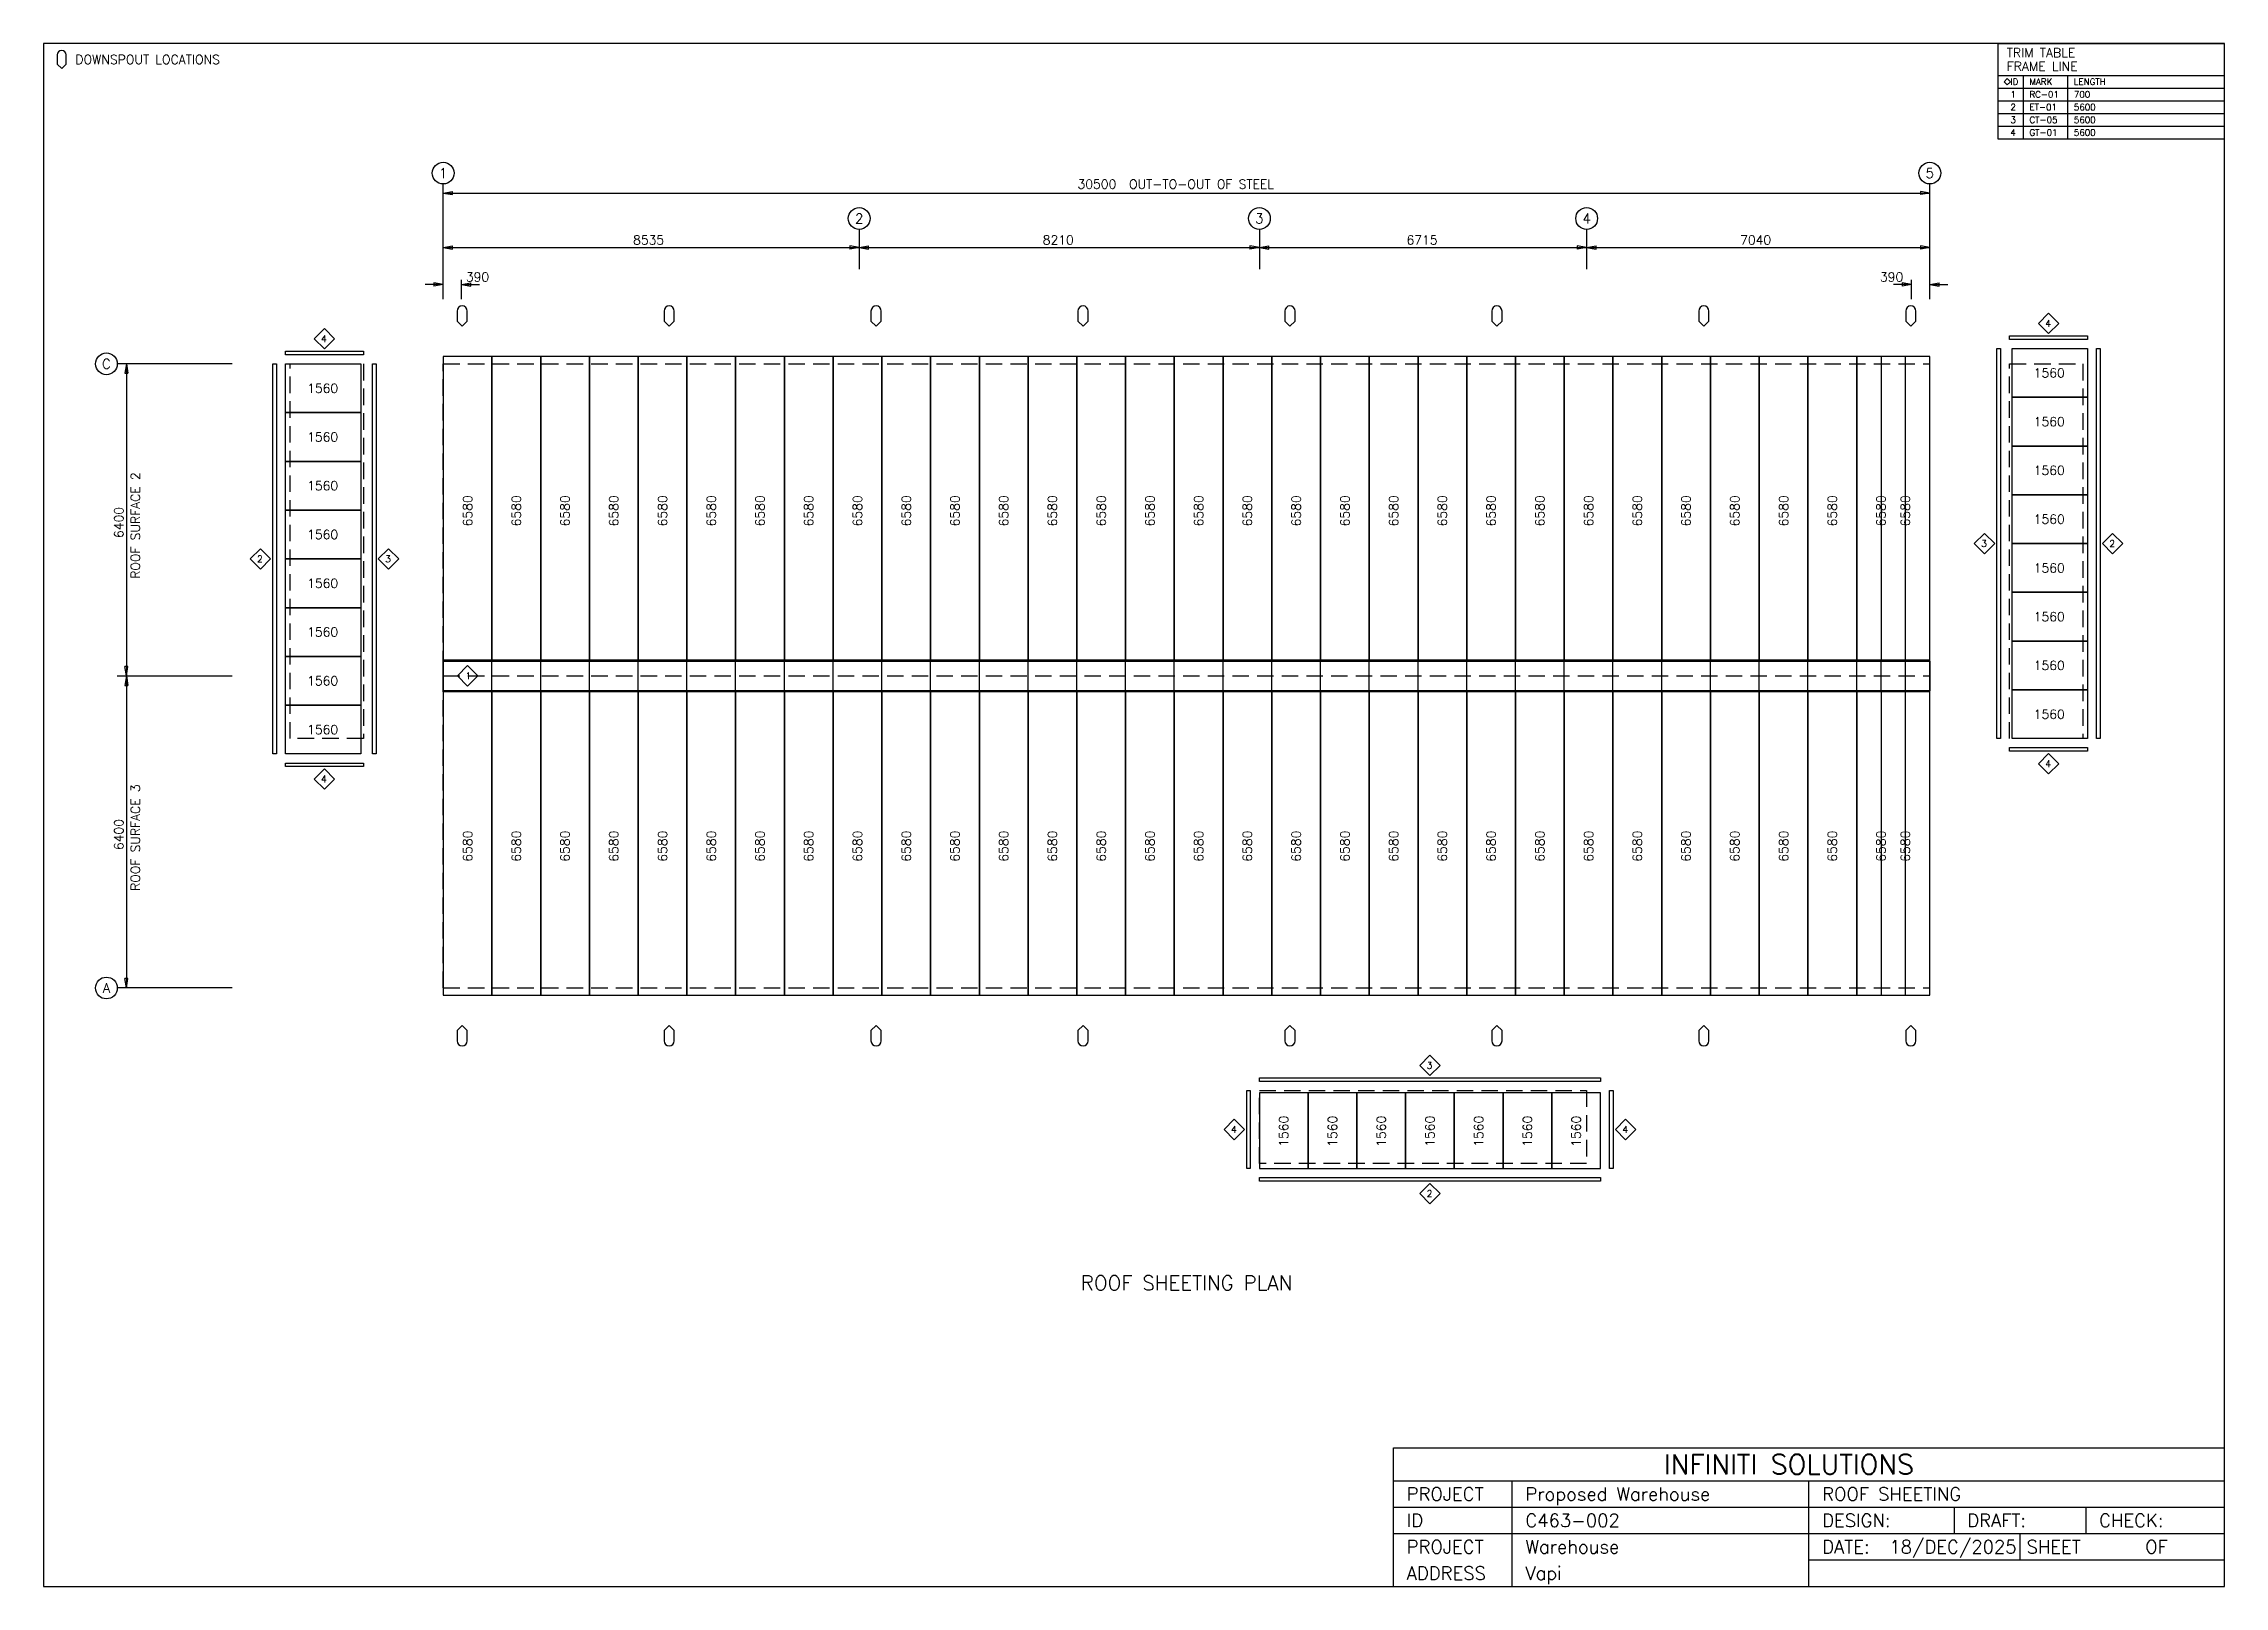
# Model space of a CAD drawing. Extents: x 0 to 44742, y 0 to 31639.
import ezdxf
from ezdxf.enums import TextEntityAlignment as Align

# ---------------------------------------------------------------- set-up
doc = ezdxf.new("R2010")
doc.units = 0
doc.linetypes.add('CONTIN', pattern=[0])
doc.linetypes.add('DASHED', pattern=[506.03, 338.23, -167.8])
doc.layers.get('0').update_dxf_attribs({"linetype": 'CONTIN'})
for name, color, linetype in [('1', 7, 'CONTIN'), ('11', 7, 'CONTIN'), ('12', 6, 'CONTIN'), ('13', 1, 'CONTIN'), ('14', 7, 'CONTIN'), ('15', 7, 'CONTIN'), ('2', 6, 'CONTIN'), ('22', 7, 'CONTIN'), ('3', 7, 'CONTIN'), ('5', 5, 'DASHED')]:
    doc.layers.add(name, color=color, linetype=linetype)
doc.styles.add('SIMPLEX', font='SIMPLEX')

# ---------------------------------------------------------------- blocks, each defined once
blk = doc.blocks.new('DIAMOND')
for p, q in [((0, 25.4), (-12.7, 12.7)), ((-12.7, 12.7), (0, 0)), ((12.7, 12.7), (0, 25.4)), ((0, 0), (12.7, 12.7))]:
    blk.add_line(p, q)
blk = doc.blocks.new('SHIELD')
for p, q in [((-12.7, 38.1), (-12.7, 12.7)), ((-12.7, 12.7), (0, 0)), ((0, 0), (12.7, 12.7)), ((12.7, 12.7), (12.7, 38.1))]:
    blk.add_line(p, q)
blk.add_arc((0, 38.1), 12.7, 0, 180)
blk = doc.blocks.new('ARROW')
for p, q in [((0, 0), (-193, 32)), ((-193, 32), (-193, -32)), ((0, 0), (-193, -32))]:
    blk.add_line(p, q)
blk = doc.blocks.new('ROFSHT')
at = {"layer": '1'}
for p, q in [((-3237.0295, 12986.0254), (-3237.0295, 13060.4365)), ((-3237.0295, 13060.4365), (-1637.0295, 13060.4365)), ((-1637.0295, 12986.0254), (-3237.0295, 12986.0254)), ((-1637.0295, 13060.4365), (-1637.0295, 12986.0254)), ((31876.5879, 5115), (31876.5879, 13115.001)), ((31876.5879, 13115.001), (31951.002, 13115.001)), ((31951.002, 13115.001), (31951.002, 5115)), ((32137.0273, 13301.0264), (32137.0273, 13375.4375)), ((32137.0273, 13375.4375), (33737.0273, 13375.4375)), ((33737.0273, 13301.0264), (32137.0273, 13301.0264)), ((32187.0273, 12115.001), (32187.0273, 13115.001)), ((32187.0273, 13115.001), (33737.0273, 13115.001)), ((33737.0273, 13375.4375), (33737.0273, 13301.0264)), ((33737.0273, 13115.001), (33737.0273, 12115.001)), ((33923.0547, 5115), (33923.0547, 13115.001)), ((33923.0547, 13115.001), (33997.4648, 13115.001)), ((33997.4648, 13115.001), (33997.4648, 5115)), ((-3497.4663, 4800), (-3497.4663, 12800)), ((-3497.4663, 12800), (-3423.0557, 12800)), ((-3423.0557, 12800), (-3423.0557, 4800)), ((-3237.0295, 11800), (-3237.0295, 12800)), ((-3237.0295, 12800), (-1687.0295, 12800)), ((-1687.0295, 12800), (-1687.0295, 11800)), ((-1451.0034, 4800), (-1451.0034, 12800)), ((-1451.0034, 12800), (-1376.593, 12800)), ((-1376.593, 12800), (-1376.593, 4800)), ((-0.00024, 12949.2549), (-0.00024, 6728.56152)), ((999.99982, 12949.2549), (-0.00024, 12949.2549)), ((999.99982, 6728.56152), (999.99982, 12949.2549)), ((999.99982, 12949.2549), (999.99982, 6728.56152)), ((1999.99963, 12949.2549), (999.99982, 12949.2549)), ((1999.99963, 6728.56152), (1999.99963, 12949.2549)), ((1999.99963, 12949.2549), (1999.99963, 6728.56152)), ((2999.99976, 12949.2549), (1999.99963, 12949.2549)), ((2999.99976, 6728.56152), (2999.99976, 12949.2549)), ((2999.99976, 12949.2549), (2999.99976, 6728.56152)), ((4000, 12949.2549), (2999.99976, 12949.2549)), ((3999.99927, 12949.2549), (3999.99927, 6728.56152)), ((4999.99951, 12949.2549), (3999.99927, 12949.2549)), ((4000, 6728.56152), (4000, 12949.2549)), ((4999.99951, 6728.56152), (4999.99951, 12949.2549)), ((5000, 12949.2549), (5000, 6728.56152)), ((5999.99951, 12949.2549), (5000, 12949.2549)), ((5999.99951, 6728.56152), (5999.99951, 12949.2549)), ((5999.99951, 12949.2549), (5999.99951, 6728.56152)), ((6999.99951, 12949.2549), (5999.99951, 12949.2549)), ((6999.99951, 6728.56152), (6999.99951, 12949.2549)), ((6999.99951, 12949.2549), (6999.99951, 6728.56152)), ((8000, 12949.2549), (6999.99951, 12949.2549)), ((8000, 6728.56152), (8000, 12949.2549)), ((8000, 12949.2549), (8000, 6728.56152)), ((9000, 12949.2549), (8000, 12949.2549)), ((9000, 6728.56152), (9000, 12949.2549)), ((9000, 12949.2549), (9000, 6728.56152)), ((10000, 12949.2549), (9000, 12949.2549)), ((10000, 6728.56152), (10000, 12949.2549)), ((10000, 12949.2549), (10000, 6728.56152)), ((11000.001, 12949.2549), (10000, 12949.2549)), ((11000, 12949.2549), (11000, 6728.56152)), ((12000, 12949.2549), (11000, 12949.2549)), ((11000.001, 6728.56152), (11000.001, 12949.2549)), ((12000, 6728.56152), (12000, 12949.2549)), ((12000, 12949.2549), (12000, 6728.56152)), ((13000, 12949.2549), (12000, 12949.2549)), ((13000, 6728.56152), (13000, 12949.2549)), ((13000, 12949.2549), (13000, 6728.56152)), ((13999.998, 12949.2549), (13000, 12949.2549)), ((13999.998, 6728.56152), (13999.998, 12949.2549)), ((13999.998, 12949.2549), (13999.998, 6728.56152)), ((14999.998, 12949.2549), (13999.998, 12949.2549)), ((14999.998, 6728.56152), (14999.998, 12949.2549)), ((15000, 12949.2549), (15000, 6728.56152)), ((16000, 12949.2549), (15000, 12949.2549)), ((16000, 6728.56152), (16000, 12949.2549)), ((16000, 12949.2549), (16000, 6728.56152)), ((17000, 12949.2549), (16000, 12949.2549)), ((17000, 6728.56152), (17000, 12949.2549)), ((17000, 12949.2549), (17000, 6728.56152)), ((17999.998, 12949.2549), (17000, 12949.2549)), ((17999.998, 6728.56152), (17999.998, 12949.2549)), ((18000, 12949.2549), (18000, 6728.56152)), ((19000, 12949.2549), (18000, 12949.2549)), ((19000, 6728.56152), (19000, 12949.2549)), ((19000, 12949.2549), (19000, 6728.56152)), ((20000, 12949.2549), (19000, 12949.2549)), ((20000, 6728.56152), (20000, 12949.2549)), ((20000, 12949.2549), (20000, 6728.56152)), ((21000, 12949.2549), (20000, 12949.2549)), ((21000, 6728.56152), (21000, 12949.2549)), ((21000, 12949.2549), (21000, 6728.56152)), ((22000, 12949.2549), (21000, 12949.2549)), ((22000, 6728.56152), (22000, 12949.2549)), ((22000, 12949.2549), (22000, 6728.56152)), ((22999.998, 12949.2549), (22000, 12949.2549)), ((22999.998, 6728.56152), (22999.998, 12949.2549)), ((23000, 12949.2549), (23000, 6728.56152)), ((24000, 12949.2549), (23000, 12949.2549)), ((24000, 6728.56152), (24000, 12949.2549)), ((24000, 12949.2549), (24000, 6728.56152)), ((25000, 12949.2549), (24000, 12949.2549)), ((25000, 6728.56152), (25000, 12949.2549)), ((25000, 12949.2549), (25000, 6728.56152)), ((25999.998, 12949.2549), (25000, 12949.2549)), ((25999.998, 6728.56152), (25999.998, 12949.2549)), ((26000, 12949.2549), (26000, 6728.56152)), ((27000.0039, 12949.2549), (26000, 12949.2549)), ((27000.0039, 6728.56152), (27000.0039, 12949.2549)), ((27000.0039, 12949.2549), (27000.0039, 6728.56152)), ((28000.0039, 12949.2549), (27000.0039, 12949.2549)), ((27999.9961, 12949.2549), (27999.9961, 6728.56152)), ((29000, 12949.2549), (27999.9961, 12949.2549)), ((28000.0039, 6728.56152), (28000.0039, 12949.2549)), ((29000, 6728.56152), (29000, 12949.2549)), ((29000, 12949.2549), (29000, 6728.56152)), ((30000, 12949.2549), (29000, 12949.2549)), ((29500, 12949.2549), (29500, 6728.56152)), ((30500.0039, 12949.2549), (29500, 12949.2549)), ((30000, 6728.56152), (30000, 12949.2549)), ((30500.0039, 6728.56152), (30500.0039, 12949.2549)), ((32187.0273, 11115.001), (32187.0273, 12115.001)), ((32187.0273, 12115.001), (33737.0273, 12115.001)), ((33737.0273, 12115.001), (32187.0273, 12115.001)), ((33737.0273, 12115.001), (33737.0273, 11115.001)), ((-1687.0295, 11800), (-3237.0295, 11800)), ((-3237.0295, 10800), (-3237.0295, 11800)), ((-3237.0295, 11800), (-1687.0295, 11800)), ((-1687.0295, 11800), (-1687.0295, 10800)), ((-1687.0295, 10800), (-3237.0295, 10800)), ((-3237.0295, 9800), (-3237.0295, 10800)), ((-3237.0295, 10800), (-1687.0295, 10800)), ((-1687.0295, 10800), (-1687.0295, 9800)), ((32187.0273, 10115.001), (32187.0273, 11115.001)), ((32187.0273, 11115.001), (33737.0273, 11115.001)), ((33737.0273, 11115.001), (32187.0273, 11115.001)), ((33737.0273, 11115.001), (33737.0273, 10115.001)), ((32187.0273, 9115.00098), (32187.0273, 10115.001)), ((32187.0273, 10115.001), (33737.0273, 10115.001)), ((33737.0273, 10115.001), (32187.0273, 10115.001)), ((33737.0273, 10115.001), (33737.0273, 9115.00098)), ((-1687.0295, 9800), (-3237.0295, 9800)), ((-3237.0295, 8800), (-3237.0295, 9800)), ((-3237.0295, 9800), (-1687.0295, 9800)), ((-1687.0295, 9800), (-1687.0295, 8800)), ((32187.0273, 8115.00049), (32187.0273, 9115.00098)), ((32187.0273, 9115.00098), (33737.0273, 9115.00098)), ((33737.0273, 9115.00098), (32187.0273, 9115.00098)), ((33737.0273, 9115.00098), (33737.0273, 8115.00049)), ((-1687.0295, 8800), (-3237.0295, 8800)), ((-3237.0295, 7799.99951), (-3237.0295, 8800)), ((-3237.0295, 8800), (-1687.0295, 8800)), ((-1687.0295, 8800), (-1687.0295, 7799.99951)), ((32187.0273, 7115.00049), (32187.0273, 8115.00049)), ((32187.0273, 8115.00049), (33737.0273, 8115.00049)), ((33737.0273, 8115.00049), (32187.0273, 8115.00049)), ((33737.0273, 8115.00049), (33737.0273, 7115.00049)), ((-1687.0295, 7799.99951), (-3237.0295, 7799.99951)), ((-3237.0295, 6800.00049), (-3237.0295, 7799.99951)), ((-3237.0295, 7799.99951), (-1687.0295, 7799.99951)), ((-1687.0295, 7799.99951), (-1687.0295, 6800.00049)), ((-1687.0295, 6800.00049), (-3237.0295, 6800.00049)), ((-3237.0295, 5800), (-3237.0295, 6800.00049)), ((-3237.0295, 6800.00049), (-1687.0295, 6800.00049)), ((-1687.0295, 6800.00049), (-1687.0295, 5800)), ((-0.00024, 6071.43848), (-0.00024, 6731.83789)), ((-0.00024, 6728.56152), (999.99982, 6728.56152)), ((999.99982, 6071.43848), (999.99982, 6731.83789)), ((999.99982, 6071.43848), (999.99982, 6731.83789)), ((999.99982, 6728.56152), (1999.99963, 6728.56152)), ((1999.99963, 6071.43848), (1999.99963, 6731.83789)), ((1999.99963, 6071.43848), (1999.99963, 6731.83789)), ((1999.99963, 6728.56152), (2999.99976, 6728.56152)), ((2999.99976, 6071.43848), (2999.99976, 6731.83789)), ((2999.99976, 6071.43848), (2999.99976, 6731.83789)), ((2999.99976, 6728.56152), (4000, 6728.56152)), ((3999.99927, 6071.43848), (3999.99927, 6731.83789)), ((3999.99927, 6728.56152), (4999.99951, 6728.56152)), ((4000, 6071.43848), (4000, 6731.83789)), ((4999.99951, 6071.43848), (4999.99951, 6731.83789)), ((5000, 6071.43848), (5000, 6731.83789)), ((5000, 6728.56152), (5999.99951, 6728.56152)), ((5999.99951, 6071.43848), (5999.99951, 6731.83789)), ((5999.99951, 6071.43848), (5999.99951, 6731.83789)), ((5999.99951, 6728.56152), (6999.99951, 6728.56152)), ((6999.99951, 6071.43848), (6999.99951, 6731.83789)), ((6999.99951, 6071.43848), (6999.99951, 6731.83789)), ((6999.99951, 6728.56152), (8000, 6728.56152)), ((8000, 6071.43848), (8000, 6731.83789)), ((8000, 6071.43848), (8000, 6731.83789)), ((8000, 6728.56152), (9000, 6728.56152)), ((9000, 6071.43848), (9000, 6731.83789)), ((9000, 6071.43848), (9000, 6731.83789)), ((9000, 6728.56152), (10000, 6728.56152)), ((10000, 6071.43848), (10000, 6731.83789)), ((10000, 6071.43848), (10000, 6731.83789)), ((10000, 6728.56152), (11000.001, 6728.56152)), ((11000, 6071.43848), (11000, 6731.83789)), ((11000, 6728.56152), (12000, 6728.56152)), ((11000.001, 6071.43848), (11000.001, 6731.83789)), ((12000, 6071.43848), (12000, 6731.83789)), ((12000, 6071.43848), (12000, 6731.83789)), ((12000, 6728.56152), (13000, 6728.56152)), ((13000, 6071.43848), (13000, 6731.83789)), ((13000, 6071.43848), (13000, 6731.83789)), ((13000, 6728.56152), (13999.998, 6728.56152)), ((13999.998, 6071.43848), (13999.998, 6731.83789)), ((13999.998, 6071.43848), (13999.998, 6731.83789)), ((13999.998, 6728.56152), (14999.998, 6728.56152)), ((14999.998, 6071.43848), (14999.998, 6731.83789)), ((15000, 6071.43848), (15000, 6731.83789)), ((15000, 6728.56152), (16000, 6728.56152)), ((16000, 6071.43848), (16000, 6731.83789)), ((16000, 6071.43848), (16000, 6731.83789)), ((16000, 6728.56152), (17000, 6728.56152)), ((17000, 6071.43848), (17000, 6731.83789)), ((17000, 6071.43848), (17000, 6731.83789)), ((17000, 6728.56152), (17999.998, 6728.56152)), ((17999.998, 6071.43848), (17999.998, 6731.83789)), ((18000, 6071.43848), (18000, 6731.83789)), ((18000, 6728.56152), (19000, 6728.56152)), ((19000, 6071.43848), (19000, 6731.83789)), ((19000, 6071.43848), (19000, 6731.83789)), ((19000, 6728.56152), (20000, 6728.56152)), ((20000, 6071.43848), (20000, 6731.83789)), ((20000, 6071.43848), (20000, 6731.83789)), ((20000, 6728.56152), (21000, 6728.56152)), ((21000, 6071.43848), (21000, 6731.83789)), ((21000, 6071.43848), (21000, 6731.83789)), ((21000, 6728.56152), (22000, 6728.56152)), ((22000, 6071.43848), (22000, 6731.83789)), ((22000, 6071.43848), (22000, 6731.83789)), ((22000, 6728.56152), (22999.998, 6728.56152)), ((22999.998, 6071.43848), (22999.998, 6731.83789)), ((23000, 6071.43848), (23000, 6731.83789)), ((23000, 6728.56152), (24000, 6728.56152)), ((24000, 6071.43848), (24000, 6731.83789)), ((24000, 6071.43848), (24000, 6731.83789)), ((24000, 6728.56152), (25000, 6728.56152)), ((25000, 6071.43848), (25000, 6731.83789)), ((25000, 6071.43848), (25000, 6731.83789)), ((25000, 6728.56152), (25999.998, 6728.56152)), ((25999.998, 6071.43848), (25999.998, 6731.83789)), ((26000, 6071.43848), (26000, 6731.83789)), ((26000, 6728.56152), (27000.0039, 6728.56152)), ((27000.0039, 6071.43848), (27000.0039, 6731.83789)), ((27000.0039, 6071.43848), (27000.0039, 6731.83789)), ((27000.0039, 6728.56152), (28000.0039, 6728.56152)), ((27999.9961, 6071.43848), (27999.9961, 6731.83789)), ((27999.9961, 6728.56152), (29000, 6728.56152)), ((28000.0039, 6071.43848), (28000.0039, 6731.83789)), ((29000, 6071.43848), (29000, 6731.83789)), ((29000, 6071.43848), (29000, 6731.83789)), ((29000, 6728.56152), (30000, 6728.56152)), ((29500, 6071.43848), (29500, 6731.83789)), ((29500, 6728.56152), (30500.0039, 6728.56152)), ((30000, 6071.43848), (30000, 6731.83789)), ((30500.0039, 6071.43848), (30500.0039, 6731.83789)), ((32187.0273, 6115.00049), (32187.0273, 7115.00049)), ((32187.0273, 7115.00049), (33737.0273, 7115.00049)), ((33737.0273, 7115.00049), (32187.0273, 7115.00049)), ((33737.0273, 7115.00049), (33737.0273, 6115.00049)), ((0, 6704.7998), (30500.0039, 6704.7998)), ((0, 6704.7998), (0, 6095.2002)), ((30500.0039, 6704.7998), (30500.0039, 6095.2002)), ((-0.00024, 6071.43848), (-0.00024, -149.25523)), ((999.99982, 6071.43848), (-0.00024, 6071.43848)), ((30500.0039, 6095.2002), (0, 6095.2002)), ((999.99982, -149.25523), (999.99982, 6071.43848)), ((999.99982, 6071.43848), (999.99982, -149.25523)), ((1999.99963, 6071.43848), (999.99982, 6071.43848)), ((1999.99963, -149.25523), (1999.99963, 6071.43848)), ((1999.99963, 6071.43848), (1999.99963, -149.25523)), ((2999.99976, 6071.43848), (1999.99963, 6071.43848)), ((2999.99976, -149.25523), (2999.99976, 6071.43848)), ((2999.99976, 6071.43848), (2999.99976, -149.25523)), ((4000, 6071.43848), (2999.99976, 6071.43848)), ((3999.99927, 6071.43848), (3999.99927, -149.25523)), ((4999.99951, 6071.43848), (3999.99927, 6071.43848)), ((4000, -149.25523), (4000, 6071.43848)), ((4999.99951, -149.25523), (4999.99951, 6071.43848)), ((5000, 6071.43848), (5000, -149.25523)), ((5999.99951, 6071.43848), (5000, 6071.43848)), ((5999.99951, -149.25523), (5999.99951, 6071.43848)), ((5999.99951, 6071.43848), (5999.99951, -149.25523)), ((6999.99951, 6071.43848), (5999.99951, 6071.43848)), ((6999.99951, -149.25523), (6999.99951, 6071.43848)), ((6999.99951, 6071.43848), (6999.99951, -149.25523)), ((8000, 6071.43848), (6999.99951, 6071.43848)), ((8000, -149.25523), (8000, 6071.43848)), ((8000, 6071.43848), (8000, -149.25523)), ((9000, 6071.43848), (8000, 6071.43848)), ((9000, -149.25523), (9000, 6071.43848)), ((9000, 6071.43848), (9000, -149.25523)), ((10000, 6071.43848), (9000, 6071.43848)), ((10000, -149.25523), (10000, 6071.43848)), ((10000, 6071.43848), (10000, -149.25523)), ((11000.001, 6071.43848), (10000, 6071.43848)), ((11000, 6071.43848), (11000, -149.25523)), ((12000, 6071.43848), (11000, 6071.43848)), ((11000.001, -149.25523), (11000.001, 6071.43848)), ((12000, -149.25523), (12000, 6071.43848)), ((12000, 6071.43848), (12000, -149.25523)), ((13000, 6071.43848), (12000, 6071.43848)), ((13000, -149.25523), (13000, 6071.43848)), ((13000, 6071.43848), (13000, -149.25523)), ((13999.998, 6071.43848), (13000, 6071.43848)), ((13999.998, -149.25523), (13999.998, 6071.43848)), ((13999.998, 6071.43848), (13999.998, -149.25523)), ((14999.998, 6071.43848), (13999.998, 6071.43848)), ((14999.998, -149.25523), (14999.998, 6071.43848)), ((15000, 6071.43848), (15000, -149.25523)), ((16000, 6071.43848), (15000, 6071.43848)), ((16000, -149.25523), (16000, 6071.43848)), ((16000, 6071.43848), (16000, -149.25523)), ((17000, 6071.43848), (16000, 6071.43848)), ((17000, -149.25523), (17000, 6071.43848)), ((17000, 6071.43848), (17000, -149.25523)), ((17999.998, 6071.43848), (17000, 6071.43848)), ((17999.998, -149.25523), (17999.998, 6071.43848)), ((18000, 6071.43848), (18000, -149.25523)), ((19000, 6071.43848), (18000, 6071.43848)), ((19000, -149.25523), (19000, 6071.43848)), ((19000, 6071.43848), (19000, -149.25523)), ((20000, 6071.43848), (19000, 6071.43848)), ((20000, -149.25523), (20000, 6071.43848)), ((20000, 6071.43848), (20000, -149.25523)), ((21000, 6071.43848), (20000, 6071.43848)), ((21000, -149.25523), (21000, 6071.43848)), ((21000, 6071.43848), (21000, -149.25523)), ((22000, 6071.43848), (21000, 6071.43848)), ((22000, -149.25523), (22000, 6071.43848)), ((22000, 6071.43848), (22000, -149.25523)), ((22999.998, 6071.43848), (22000, 6071.43848)), ((22999.998, -149.25523), (22999.998, 6071.43848)), ((23000, 6071.43848), (23000, -149.25523)), ((24000, 6071.43848), (23000, 6071.43848)), ((24000, -149.25523), (24000, 6071.43848)), ((24000, 6071.43848), (24000, -149.25523)), ((25000, 6071.43848), (24000, 6071.43848)), ((25000, -149.25523), (25000, 6071.43848)), ((25000, 6071.43848), (25000, -149.25523)), ((25999.998, 6071.43848), (25000, 6071.43848)), ((25999.998, -149.25523), (25999.998, 6071.43848)), ((26000, 6071.43848), (26000, -149.25523)), ((27000.0039, 6071.43848), (26000, 6071.43848)), ((27000.0039, -149.25523), (27000.0039, 6071.43848)), ((27000.0039, 6071.43848), (27000.0039, -149.25523)), ((28000.0039, 6071.43848), (27000.0039, 6071.43848)), ((27999.9961, 6071.43848), (27999.9961, -149.25523)), ((29000, 6071.43848), (27999.9961, 6071.43848)), ((28000.0039, -149.25523), (28000.0039, 6071.43848)), ((29000, -149.25523), (29000, 6071.43848)), ((29000, 6071.43848), (29000, -149.25523)), ((30000, 6071.43848), (29000, 6071.43848)), ((29500, 6071.43848), (29500, -149.25523)), ((30500.0039, 6071.43848), (29500, 6071.43848)), ((30000, -149.25523), (30000, 6071.43848)), ((30500.0039, -149.25523), (30500.0039, 6071.43848)), ((32187.0273, 5115), (32187.0273, 6115.00049)), ((32187.0273, 6115.00049), (33737.0273, 6115.00049)), ((33737.0273, 6115.00049), (32187.0273, 6115.00049)), ((33737.0273, 6115.00049), (33737.0273, 5115)), ((-1687.0295, 5800), (-3237.0295, 5800)), ((-3237.0295, 4800), (-3237.0295, 5800)), ((-3237.0295, 5800), (-1687.0295, 5800)), ((-1687.0295, 5800), (-1687.0295, 4800)), ((31951.002, 5115), (31876.5879, 5115)), ((32137.0273, 4854.56348), (32137.0273, 4928.97363)), ((32137.0273, 4928.97363), (33737.0273, 4928.97363)), ((33737.0273, 5115), (32187.0273, 5115)), ((33737.0273, 4928.97363), (33737.0273, 4854.56348)), ((33997.4648, 5115), (33923.0547, 5115)), ((-3423.0557, 4800), (-3497.4663, 4800)), ((-1687.0295, 4800), (-3237.0295, 4800)), ((-3237.0295, 4539.56299), (-3237.0295, 4613.97363)), ((-3237.0295, 4613.97363), (-1637.0295, 4613.97363)), ((-1637.0295, 4539.56299), (-3237.0295, 4539.56299)), ((-1637.0295, 4613.97363), (-1637.0295, 4539.56299)), ((-1376.593, 4800), (-1451.0034, 4800)), ((33737.0273, 4854.56348), (32137.0273, 4854.56348)), ((-0.00024, -149.25523), (999.99982, -149.25523)), ((999.99982, -149.25523), (1999.99963, -149.25523)), ((1999.99963, -149.25523), (2999.99976, -149.25523)), ((2999.99976, -149.25523), (4000, -149.25523)), ((3999.99927, -149.25523), (4999.99951, -149.25523)), ((5000, -149.25523), (5999.99951, -149.25523)), ((5999.99951, -149.25523), (6999.99951, -149.25523)), ((6999.99951, -149.25523), (8000, -149.25523)), ((8000, -149.25523), (9000, -149.25523)), ((9000, -149.25523), (10000, -149.25523)), ((10000, -149.25523), (11000.001, -149.25523)), ((11000, -149.25523), (12000, -149.25523)), ((12000, -149.25523), (13000, -149.25523)), ((13000, -149.25523), (13999.998, -149.25523)), ((13999.998, -149.25523), (14999.998, -149.25523)), ((15000, -149.25523), (16000, -149.25523)), ((16000, -149.25523), (17000, -149.25523)), ((17000, -149.25523), (17999.998, -149.25523)), ((18000, -149.25523), (19000, -149.25523)), ((19000, -149.25523), (20000, -149.25523)), ((20000, -149.25523), (21000, -149.25523)), ((21000, -149.25523), (22000, -149.25523)), ((22000, -149.25523), (22999.998, -149.25523)), ((23000, -149.25523), (24000, -149.25523)), ((24000, -149.25523), (25000, -149.25523)), ((25000, -149.25523), (25999.998, -149.25523)), ((26000, -149.25523), (27000.0039, -149.25523)), ((27000.0039, -149.25523), (28000.0039, -149.25523)), ((27999.9961, -149.25523), (29000, -149.25523)), ((29000, -149.25523), (30000, -149.25523)), ((29500, -149.25523), (30500.0039, -149.25523)), ((16484.5625, -3702.0947), (16484.5625, -2102.0947)), ((16484.5625, -2102.0947), (16558.9727, -2102.0947)), ((16558.9727, -2102.0947), (16558.9727, -3702.0947)), ((16745, -1916.0688), (16745, -1841.6584)), ((16745, -1841.6584), (23744.9961, -1841.6584)), ((23744.9961, -1916.0688), (16745, -1916.0688)), ((16745, -2152.0947), (16745, -3702.0947)), ((17744.998, -2152.0947), (16745, -2152.0947)), ((17744.998, -3702.0947), (17744.998, -2152.0947)), ((17744.998, -2152.0947), (17744.998, -3702.0947)), ((18744.998, -2152.0947), (17744.998, -2152.0947)), ((18744.998, -3702.0947), (18744.998, -2152.0947)), ((18744.998, -2152.0947), (18744.998, -3702.0947)), ((19744.998, -2152.0947), (18744.998, -2152.0947)), ((19744.998, -3702.0947), (19744.998, -2152.0947)), ((19744.998, -2152.0947), (19744.998, -3702.0947)), ((20744.9961, -2152.0947), (19744.998, -2152.0947)), ((20744.9961, -3702.0947), (20744.9961, -2152.0947)), ((20744.9961, -2152.0947), (20744.9961, -3702.0947)), ((21744.9961, -2152.0947), (20744.9961, -2152.0947)), ((21744.9961, -3702.0947), (21744.9961, -2152.0947)), ((21744.9961, -2152.0947), (21744.9961, -3702.0947)), ((22744.9961, -2152.0947), (21744.9961, -2152.0947)), ((22744.9961, -3702.0947), (22744.9961, -2152.0947)), ((22744.9961, -2152.0947), (22744.9961, -3702.0947)), ((23744.9961, -2152.0947), (22744.9961, -2152.0947)), ((23744.9961, -1841.6584), (23744.9961, -1916.0688)), ((23744.9961, -3702.0947), (23744.9961, -2152.0947)), ((23931.0215, -3702.0947), (23931.0215, -2102.0947)), ((23931.0215, -2102.0947), (24005.4316, -2102.0947)), ((24005.4316, -2102.0947), (24005.4316, -3702.0947)), ((16558.9727, -3702.0947), (16484.5625, -3702.0947)), ((16745, -3702.0947), (17744.998, -3702.0947)), ((16745, -3962.5315), (16745, -3888.1211)), ((16745, -3888.1211), (23744.9961, -3888.1211)), ((23744.9961, -3962.5315), (16745, -3962.5315)), ((17744.998, -3702.0947), (18744.998, -3702.0947)), ((18744.998, -3702.0947), (19744.998, -3702.0947)), ((19744.998, -3702.0947), (20744.9961, -3702.0947)), ((20744.9961, -3702.0947), (21744.9961, -3702.0947)), ((21744.9961, -3702.0947), (22744.9961, -3702.0947)), ((22744.9961, -3702.0947), (23744.9961, -3702.0947)), ((23744.9961, -3888.1211), (23744.9961, -3962.5315)), ((24005.4316, -3702.0947), (23931.0215, -3702.0947))]:
    blk.add_line(p, q, dxfattribs=at)
at = {"layer": '12'}
for p, q in [((0, 14130.0859), (0, 16488.8965)), ((30499.9961, 14130.0859), (30499.9961, 16488.8965)), ((8534.99805, 15558.7666), (8534.99805, 14740.251)), ((16745, 15558.7666), (16745, 14740.251)), ((23459.998, 15558.7666), (23459.998, 14740.251)), ((0, 14130.0859), (0, 14520.7412)), ((372.05216, 14130.0859), (372.05216, 14520.7412)), ((30127.9492, 14130.0859), (30127.9492, 14520.7412)), ((30499.9961, 14130.0859), (30499.9961, 14520.7412)), ((-4327.5962, 12800), (-6686.4072, 12800)), ((-6686.4072, 6400), (-4327.5962, 6400)), ((-4327.5962, 0), (-6686.4072, 0))]:
    blk.add_line(p, q, dxfattribs=at)
at = {"layer": '13'}
for centre in [(0, 16712.1289), (30499.9961, 16712.1289), (8534.99805, 15781.998), (16745, 15781.998), (23459.998, 15781.998), (-6909.6382, 12800), (-6909.6382, 0)]:
    blk.add_circle(centre, 223.23131, dxfattribs=at)
at = {"layer": '2'}
for p, q in [((0, 16302.8701), (30499.9961, 16302.8701)), ((0, 15186.7148), (30499.9961, 15186.7148)), ((0, 14427.7275), (-372.05215, 14427.7275)), ((372.05216, 14427.7275), (744.10431, 14427.7275)), ((30127.9492, 14427.7275), (29755.8945, 14427.7275)), ((30499.9961, 14427.7275), (30872.0508, 14427.7275)), ((-6500.3809, 12800), (-6500.3809, 0))]:
    blk.add_line(p, q, dxfattribs=at)
at = {"layer": '5'}
for p, q in [((-3137.0293, 12800), (-1637.0295, 12800)), ((-3137.0293, 5115), (-3137.0293, 12800)), ((-1637.0295, 12800), (-1637.0295, 5115)), ((0, 0), (0, 12800)), ((0, 12800), (30499.9961, 12800)), ((30499.9961, 0), (30499.9961, 12800)), ((32137.0273, 5115), (32137.0273, 12800)), ((32137.0273, 12800), (33637.0273, 12800)), ((33637.0273, 12800), (33637.0273, 5115)), ((0, 6400), (30500.0039, 6400)), ((-1637.0295, 5115), (-3137.0293, 5115)), ((33637.0273, 5115), (32137.0273, 5115)), ((0, 0), (0, 0)), ((0, 0), (30499.9961, 0)), ((30499.9961, 0), (30499.9961, 0)), ((16745, -2102.0947), (23460, -2102.0947)), ((16745, -3602.0947), (16745, -2102.0947)), ((23460, -2102.0947), (23460, -3602.0947)), ((23460, -3602.0947), (16745, -3602.0947))]:
    blk.add_line(p, q, dxfattribs=at)
at = {"layer": '2'}
for p, rotation in [((0, 16302.8701), 180), ((0, 15186.7148), 180), ((8534.99805, 15186.7148), 180), ((16745, 15186.7148), 180), ((23459.998, 15186.7148), 180), ((372.05216, 14427.7275), 180), ((30499.9961, 14427.7275), 180), ((-6500.3809, 12800), 90), ((-6500.3809, 6400), 270), ((-6500.3809, 6400), 90), ((-6500.3809, 0), 270)]:
    blk.add_blockref('ARROW', p, dxfattribs=dict(at, rotation=rotation))
for p in [(30499.9961, 16302.8701), (8534.99805, 15186.7148), (16745, 15186.7148), (23459.998, 15186.7148), (30499.9961, 15186.7148), (0, 14427.7275), (30127.9492, 14427.7275)]:
    blk.add_blockref('ARROW', p, dxfattribs=at)
for name, p, xscale, yscale, zscale in [('SHIELD', (390.00101, 13570.1484), 8.2393446, 8.2393446, 8.2393446), ('SHIELD', (4635.69971, 13570.1484), 8.2393446, 8.2393446, 8.2393446), ('SHIELD', (8881.40234, 13570.1484), 8.2393446, 8.2393446, 8.2393446), ('SHIELD', (13127.1006, 13570.1484), 8.2393446, 8.2393446, 8.2393446), ('SHIELD', (17372.9023, 13570.1484), 8.2393446, 8.2393446, 8.2393446), ('SHIELD', (21618.6016, 13570.1484), 8.2393446, 8.2393446, 8.2393446), ('SHIELD', (25864.3008, 13570.1484), 8.2393446, 8.2393446, 8.2393446), ('SHIELD', (30110, 13570.1484), 8.2393446, 8.2393446, 8.2393446), ('DIAMOND', (-2437.0295, 13105.084), 16.4786873, 16.4786873, 16.4786873), ('DIAMOND', (32937.0273, 13420.085), 16.4786873, 16.4786873, 16.4786873), ('DIAMOND', (-3751.3921, 8590.7207), 16.4786873, 16.4786873, 16.4786873), ('DIAMOND', (-1122.6674, 8590.7207), 16.4786873, 16.4786873, 16.4786873), ('DIAMOND', (31622.666, 8905.7207), 16.4786873, 16.4786873, 16.4786873), ('DIAMOND', (34251.3906, 8905.7207), 16.4786873, 16.4786873, 16.4786873), ('DIAMOND', (499.99982, 6192.35986), 16.4786873, 16.4786873, 16.4786873), ('DIAMOND', (-2437.0295, 4076.35815), 16.4786873, 16.4786873, 16.4786873), ('DIAMOND', (32937.0273, 4391.3584), 16.4786873, 16.4786873, 16.4786873), ('DIAMOND', (20244.9961, -1797.012), 16.4786873, 16.4786873, 16.4786873), ('DIAMOND', (16230.6367, -3111.3743), 16.4786873, 16.4786873, 16.4786873), ('DIAMOND', (24259.3574, -3111.3743), 16.4786873, 16.4786873, 16.4786873), ('DIAMOND', (20244.9961, -4425.7368), 16.4786873, 16.4786873, 16.4786873)]:
    blk.add_blockref(name, p, dxfattribs=dict(at, xscale=xscale, yscale=yscale, zscale=zscale))
at = {"layer": '2', "xscale": 8.2393446, "yscale": 8.2393446, "zscale": 8.2393446, "rotation": 180}
for p in [(390, -770.14801), (4635.7002, -770.14801), (8881.40039, -770.14801), (13127.0996, -770.14801), (17372.9004, -770.14801), (21618.5996, -770.14801), (25864.3008, -770.14801), (30110, -770.14801)]:
    blk.add_blockref('SHIELD', p, dxfattribs=at)
at = {"layer": '11', "style": 'SIMPLEX'}
for s, p in [('30500', (13013.0352, 16392.1641)), ('8535', (3895.44702, 15248.7236)), ('8210', (12300.502, 15248.7236)), ('6715', (19763.002, 15248.7236)), ('7040', (26607.9473, 15248.7236)), ('390', (465.06522, 14489.7373)), ('390', (29476.8535, 14489.7373))]:
    blk.add_text(s, height=186.026077, dxfattribs=at).set_placement(p)
for p in [(-6562.3892, 9227.94824), (-6562.3892, 2827.94775)]:
    blk.add_text('6400', height=186.026077, rotation=90, dxfattribs=at).set_placement(p)
at = {"layer": '13', "style": 'SIMPLEX'}
for s, p in [('1', (0, 16712.1289)), ('5', (30499.9961, 16712.1289)), ('2', (8534.99805, 15781.998)), ('3', (16745, 15781.998)), ('4', (23459.998, 15781.998)), ('C', (-6909.6382, 12800)), ('A', (-6909.6382, 0))]:
    blk.add_text(s, height=200.90817, dxfattribs=at).set_placement(p, align=Align.MIDDLE_CENTER)
at = {"layer": '15', "style": 'SIMPLEX'}
blk.add_text(' OUT-TO-OUT OF STEEL', height=186.026077, dxfattribs=at).set_placement((13943.166, 16392.1641))
for s, p in [('ROOF SURFACE 2', (-6221.3418, 8390.83008)), ('ROOF SURFACE 3', (-6221.3418, 1990.83044))]:
    blk.add_text(s, height=186.026077, rotation=90, dxfattribs=at).set_placement(p)
blk.add_text('ROOF SHEETING PLAN', height=297.641724, dxfattribs=at).set_placement((15249.998, -6197.1587), align=Align.CENTER)
blk.add_text('ROOF SHEETING PLAN', height=297.641724, dxfattribs=at).set_placement((15249.998, -6197.1587), align=Align.CENTER)
at = {"layer": '2', "style": 'SIMPLEX'}
for s, p in [('4', (32867.2695, 13559.6035)), ('4', (-2506.7893, 13244.6025)), ('3', (31552.9063, 9045.24023)), ('2', (34181.6328, 9045.24023)), ('2', (-3821.1516, 8730.24023)), ('3', (-1192.4272, 8730.24023)), ('1', (454.65598, 6331.87891)), ('4', (32867.2695, 4530.87793)), ('4', (-2506.7893, 4215.87793)), ('3', (20175.2363, -1657.4924)), ('4', (16160.877, -2971.8545)), ('4', (24189.5977, -2971.8545)), ('2', (20175.2363, -4286.2168))]:
    blk.add_text(s, height=139.51956, dxfattribs=at).set_placement(p)
at = {"layer": '3', "style": 'SIMPLEX'}
for p in [(32631.8281, 12521.9883), (-2792.2295, 12206.9863), (32631.8281, 11521.9883), (-2792.2295, 11206.9873), (-2792.2295, 10206.9873), (32631.8281, 10521.9883), (32631.8281, 9521.9873), (-2792.2295, 9206.98633), (32631.8281, 8521.98828), (-2792.2295, 8206.9873), (32631.8281, 7521.9873), (-2792.2295, 7206.9873), (-2792.2295, 6206.9873), (32631.8281, 6521.98779), (-2792.2295, 5206.9873), (32631.8281, 5521.9873)]:
    blk.add_text('1560', height=186.026077, dxfattribs=at).set_placement(p)
for s, p in [('6580', (593.01276, 9466.85547)), ('6580', (1593.01282, 9466.85547)), ('6580', (2593.0127, 9466.85547)), ('6580', (3593.0127, 9466.85547)), ('6580', (4593.0127, 9466.85547)), ('6580', (5593.0127, 9466.85547)), ('6580', (6593.01318, 9466.85547)), ('6580', (7593.0127, 9466.85547)), ('6580', (8593.0127, 9466.85547)), ('6580', (9593.0127, 9466.85547)), ('6580', (10593.0127, 9466.85547)), ('6580', (11593.0127, 9466.85547)), ('6580', (12593.0127, 9466.85547)), ('6580', (13593.0146, 9466.85547)), ('6580', (14593.0127, 9466.85547)), ('6580', (15593.0146, 9466.85547)), ('6580', (16593.0137, 9466.85547)), ('6580', (17593.0137, 9466.85547)), ('6580', (18593.0137, 9466.85547)), ('6580', (19593.0137, 9466.85547)), ('6580', (20593.0137, 9466.85547)), ('6580', (21593.0137, 9466.85547)), ('6580', (22593.0137, 9466.85547)), ('6580', (23593.0137, 9466.85547)), ('6580', (24593.0137, 9466.85547)), ('6580', (25593.0117, 9466.85547)), ('6580', (26593.0156, 9466.85547)), ('6580', (27593.0137, 9466.85547)), ('6580', (28593.0137, 9466.85547)), ('6580', (29593.0137, 9466.85547)), ('6580', (30093.0137, 9466.85547)), ('6580', (593.01276, 2589.03955)), ('6580', (1593.01282, 2589.03955)), ('6580', (2593.0127, 2589.03955)), ('6580', (3593.0127, 2589.03955)), ('6580', (4593.0127, 2589.03955)), ('6580', (5593.0127, 2589.03955)), ('6580', (6593.01318, 2589.03955)), ('6580', (7593.0127, 2589.03955)), ('6580', (8593.0127, 2589.03955)), ('6580', (9593.0127, 2589.03955)), ('6580', (10593.0127, 2589.03955)), ('6580', (11593.0127, 2589.03955)), ('6580', (12593.0127, 2589.03955)), ('6580', (13593.0146, 2589.03955)), ('6580', (14593.0127, 2589.03955)), ('6580', (15593.0146, 2589.03955)), ('6580', (16593.0137, 2589.03955)), ('6580', (17593.0137, 2589.03955)), ('6580', (18593.0137, 2589.03955)), ('6580', (19593.0137, 2589.03955)), ('6580', (20593.0137, 2589.03955)), ('6580', (21593.0137, 2589.03955)), ('6580', (22593.0137, 2589.03955)), ('6580', (23593.0137, 2589.03955)), ('6580', (24593.0137, 2589.03955)), ('6580', (25593.0117, 2589.03955)), ('6580', (26593.0156, 2589.03955)), ('6580', (27593.0137, 2589.03955)), ('6580', (28593.0137, 2589.03955)), ('6580', (29593.0137, 2589.03955)), ('6580', (30093.0137, 2589.03955)), ('1560', (17338.0137, -3257.2949)), ('1560', (18338.0098, -3257.2949)), ('1560', (19338.0117, -3257.2949)), ('1560', (20338.0098, -3257.2949)), ('1560', (21338.0098, -3257.2949)), ('1560', (22338.0078, -3257.2949)), ('1560', (23338.0098, -3257.2949))]:
    blk.add_text(s, height=186.026077, rotation=90, dxfattribs=at).set_placement(p)
blk = doc.blocks.new('RW2TRIM', base_point=(63.5, 26.67))
at = {"layer": '3'}
for p, q in [((0, 26.67), (63.5, 26.67)), ((0, 26.67), (0, 0)), ((63.5, 0), (63.5, 26.67)), ((0, 17.78), (63.5, 17.78)), ((0, 14.22), (63.5, 14.22)), ((7.11, 17.78), (7.11, 0)), ((19.56, 17.78), (19.56, 0)), ((0, 10.67), (63.5, 10.67)), ((0, 7.11), (63.5, 7.11)), ((0, 3.56), (63.5, 3.56)), ((0, 0), (63.5, 0)), ((0, 0), (63.5, 0))]:
    blk.add_line(p, q, dxfattribs=at)
at = {"layer": '1', "xscale": 0.07, "yscale": 0.07, "zscale": 0.07, "rotation": 90}
blk.add_blockref('DIAMOND', (3.56, 16), dxfattribs=at)
at = {"layer": '1', "style": 'SIMPLEX'}
for s, height, p in [('TRIM TABLE', 2.54, (2.54, 22.86)), ('FRAME LINE', 2.54, (2.54, 19.05)), ('ID', 1.778, (3.56, 15.11)), ('1', 1.78, (3.56, 11.56)), ('MARK', 1.778, (8.89, 15.11)), ('RC-01', 1.778, (8.89, 11.56)), ('700', 1.778, (21.34, 11.56)), ('LENGTH', 1.778, (21.34, 15.11)), ('2', 1.78, (3.56, 8)), ('3', 1.78, (3.56, 4.44)), ('CT-05', 1.778, (8.89, 4.44)), ('ET-01', 1.778, (8.89, 8)), ('5600', 1.778, (21.34, 8)), ('5600', 1.778, (21.34, 4.44)), ('4', 1.78, (3.56, 0.89)), ('GT-01', 1.778, (8.89, 0.89)), ('5600', 1.778, (21.34, 0.89))]:
    blk.add_text(s, height=height, dxfattribs=at).set_placement(p)
blk = doc.blocks.new('TBL_DOWN')
at = {"layer": '2', "xscale": 7.3238616, "yscale": 7.3238616, "zscale": 7.3238616}
blk.add_blockref('SHIELD', (372.052155, -511.57172), dxfattribs=at)
at = {"layer": '14', "style": 'SIMPLEX'}
blk.add_text('DOWNSPOUT LOCATIONS', height=186.026077, dxfattribs=at).set_placement((651.091309, -418.55869))

msp = doc.modelspace()

# ---------------------------------------------------------------- linework, layer by layer
for p, q in [((27695.3828, 0), (27695.3828, 2841.12549)), ((27695.3828, 2841.12549), (44742.1328, 2841.12549)), ((44742.1328, 0), (44742.1328, 2841.12549)), ((27695.3828, 2164.66699), (44742.1328, 2164.66699)), ((30130.6309, 0), (30130.6309, 2164.66699)), ((36218.7578, 0), (36218.7578, 2164.66699)), ((27695.3828, 1623.50037), (44742.1328, 1623.50037)), ((39195.1719, 1623.50037), (39195.1719, 1082.3335)), ((41901.0078, 1623.50037), (41901.0078, 1082.3335)), ((27695.3828, 1082.3335), (44742.1328, 1082.3335)), ((40548.0938, 1082.3335), (40548.0938, 541.166748)), ((36218.7578, 541.166748), (44742.1328, 541.166748)), ((27695.3828, 0), (44742.1328, 0))]:
    msp.add_line(p, q)
at = {"layer": '22'}
for p, q in [((44742.1328, 31639.082), (0, 31639.082)), ((0, 31639.082), (0, 0)), ((44742.1328, 0), (44742.1328, 31639.082)), ((0, 0), (44742.1328, 0))]:
    msp.add_line(p, q, dxfattribs=at)

# ---------------------------------------------------------------- block references
for name, p in [('TBL_DOWN', (0, 31639.082)), ('ROFSHT', (8198.15723, 12271.6055))]:
    msp.add_blockref(name, p)
at = {"xscale": 73.238617, "yscale": 73.238617, "zscale": 73.238617}
msp.add_blockref('RW2TRIM', (44742.1328, 31639.082), dxfattribs=at)

# ---------------------------------------------------------------- texts
at = {"layer": '14', "style": 'SIMPLEX'}
for s, height, p in [('INFINITI SOLUTIONS', 405.875061, (33242.3398, 2299.95874)), ('PROJECT', 270.583374, (27965.9648, 1758.79199)), ('Proposed Warehouse', 270.583374, (30401.2129, 1758.79199)), ('ROOF SHEETING', 270.583374, (36489.3398, 1758.79199)), ('ID', 270.583374, (27965.9648, 1217.62524)), ('C463-002', 270.583374, (30401.2129, 1217.62524)), ('DESIGN:', 270.583374, (36489.3398, 1217.62524)), ('DRAFT:', 270.583374, (39465.7578, 1217.62524)), ('CHECK:', 270.583374, (42171.5938, 1217.62524)), ('PROJECT', 270.583374, (27965.9648, 676.458435)), ('Warehouse', 270.583374, (30401.2129, 676.458435)), ('DATE:', 270.583374, (36489.3398, 676.458435)), ('18/DEC/2025', 270.583374, (37869.3164, 676.458435)), ('SHEET', 270.583374, (40683.3828, 676.458435)), ('OF', 270.583374, (43118.6328, 676.458435)), ('ADDRESS', 270.583374, (27965.9648, 135.291687)), ('Vapi', 270.583374, (30401.2129, 135.291687))]:
    msp.add_text(s, height=height, dxfattribs=at).set_placement(p)

doc.saveas('drawing.dxf')
